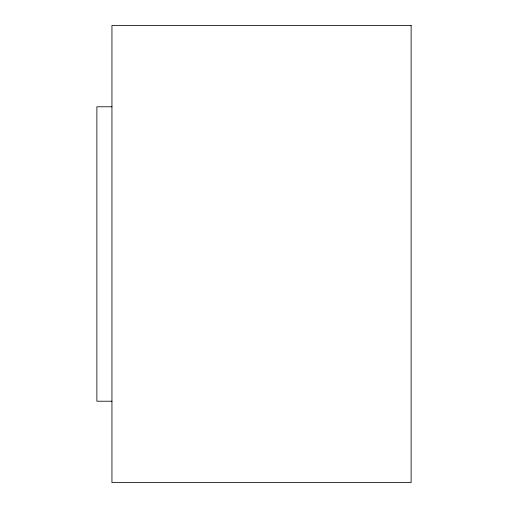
<?xml version="1.0" encoding="UTF-8"?>
<svg xmlns="http://www.w3.org/2000/svg" width="508" height="508" viewBox="0 0 508 508"><rect width="100%" height="100%" fill="white"/><g stroke="black" fill="none" stroke-linecap="round" stroke-linejoin="round"><path stroke-width="0.76" d="M111.944 106.782L96.876 106.782L96.876 401.218L111.944 401.218M411.124 25.4L111.944 25.4L111.944 482.6L411.124 482.6L411.124 25.4"/></g></svg>
